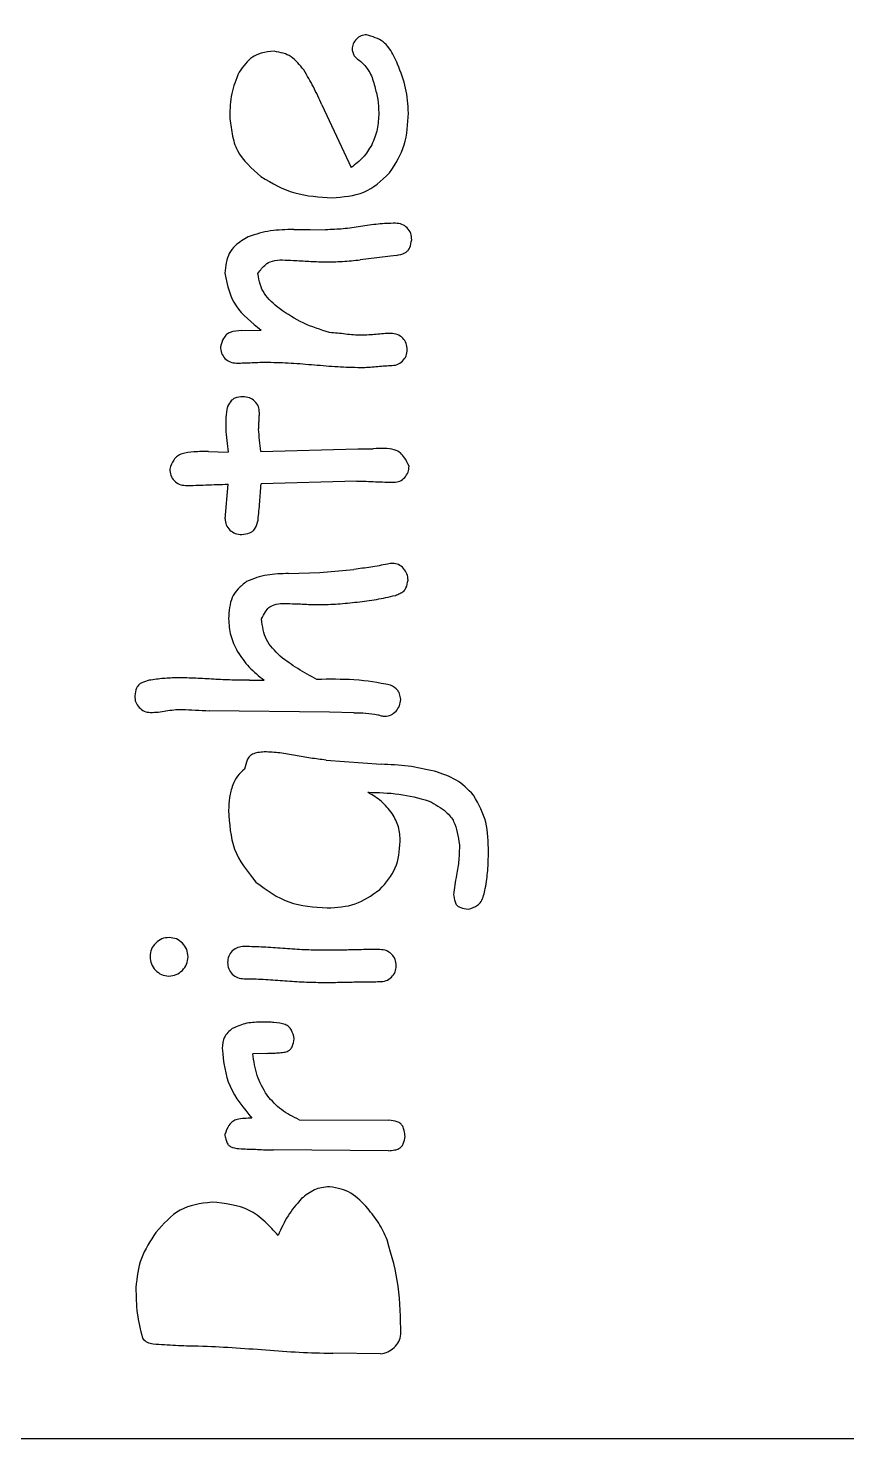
# Model space of a CAD drawing. Header units: millimetres. Extents: x -101.5 to -6.8, y -32 to 36.7.
# Drawn here: x -30.49 to -18.66, y -32 to -11.62 of the extents above; entities that cross this region are included whole.
import ezdxf

# ---------------------------------------------------------------- set-up
doc = ezdxf.new("R2010")
doc.units = ezdxf.units.MM
doc.layers.get('0').update_dxf_attribs({"linetype": 'CONTINUOUS'})

msp = doc.modelspace()

# ---------------------------------------------------------------- linework, layer by layer
for p, q in [((-26.249, -12.722), (-25.826, -13.629)), ((-26.656, -14.523), (-26.417, -14.525)), ((-26.417, -14.525), (-26.197, -14.529)), ((-25.174, -14.9), (-25.693, -14.963)), ((-27.404, -15.982), (-27.127, -15.977)), ((-27.887, -17.734), (-27.75, -17.739)), ((-27.129, -17.732), (-25.73, -17.696)), ((-25.73, -17.696), (-25.625, -17.694)), ((-25.625, -17.694), (-25.505, -17.692)), ((-27.75, -17.739), (-27.603, -17.743)), ((-27.647, -18.704), (-27.604, -18.207)), ((-25.744, -18.16), (-27.128, -18.198)), ((-26.731, -19.496), (-26.279, -19.48)), ((-26.279, -19.48), (-25.786, -19.436)), ((-27.293, -21.039), (-27.085, -21.038)), ((-26.138, -21.499), (-27.879, -21.48)), ((-25.788, -21.508), (-26.138, -21.499)), ((-26.188, -22.192), (-25.392, -22.252)), ((-27.049, -26.43), (-27.248, -26.436)), ((-26.579, -27.39), (-25.281, -27.394)), ((-25.284, -27.837), (-26.947, -27.826)), ((-25.403, -30.77), (-26.092, -30.765))]:
    msp.add_line(p, q)
for points in [[(-6.826, 36.689), (-6.826, -32), (-87, -32, -0.414214), (-101.5, -17.5), (-101.5, 22.189, -0.414214), (-87, 36.689)], [(-6.826, -32), (-86.5, -32, -0.414214), (-101.5, -17), (-101.5, 21.689, -0.414214), (-86.5, 36.689), (-6.826, 36.689)]]:
    msp.add_lwpolyline(points, format="xyb", close=True)
for points, knots in [([(-25.749, -11.774), (-25.767, -11.796), (-25.785, -11.817), (-25.806, -11.866), (-25.809, -11.893), (-25.813, -11.922)], [-0.0174956, -0.0174956, -0.0174956, -0.0174956, -0.00875274, -0.00875274, 0, 0, 0, 0]), ([(-25.603, -11.71), (-25.632, -11.713), (-25.658, -11.716), (-25.707, -11.737), (-25.728, -11.756), (-25.749, -11.774)], [-0.01676425, -0.01676425, -0.01676425, -0.01676425, -0.00837728, -0.00837728, 0, 0, 0, 0]), ([(-25.153, -12.137), (-25.188, -12.058), (-25.223, -11.98), (-25.304, -11.865), (-25.336, -11.834), (-25.431, -11.764), (-25.517, -11.737), (-25.603, -11.71)], [-0.05379241, -0.05379241, -0.05379241, -0.05379241, -0.03850091, -0.03850091, -0.0269509, -0.0269509, 0, 0, 0, 0]), ([(-26.94, -11.948), (-27.003, -11.955), (-27.066, -11.962), (-27.184, -11.993), (-27.222, -12.013), (-27.328, -12.083), (-27.386, -12.166), (-27.444, -12.25)], [-0.05279755, -0.05279755, -0.05279755, -0.05279755, -0.04173721, -0.04173721, -0.03046065, -0.03046065, 0, 0, 0, 0]), ([(-26.511, -12.218), (-26.567, -12.147), (-26.623, -12.075), (-26.765, -11.981), (-26.841, -11.967), (-26.94, -11.948)], [-0.05993766, -0.05993766, -0.05993766, -0.05993766, -0.03020516, -0.03020516, 0, 0, 0, 0]), ([(-25.813, -11.922), (-25.808, -11.94), (-25.804, -11.959), (-25.79, -11.998), (-25.782, -12.012), (-25.751, -12.052), (-25.719, -12.074), (-25.687, -12.095)], [-0.02058532, -0.02058532, -0.02058532, -0.02058532, -0.01653788, -0.01653788, -0.01157064, -0.01157064, 0, 0, 0, 0]), ([(-26.249, -12.722), (-26.288, -12.635), (-26.327, -12.549), (-26.417, -12.374), (-26.455, -12.31), (-26.511, -12.218)], [-0.06215937, -0.06215937, -0.06215937, -0.06215937, -0.03228448, -0.03228448, 0, 0, 0, 0]), ([(-25.687, -12.095), (-25.63, -12.153), (-25.589, -12.194), (-25.523, -12.319), (-25.504, -12.388), (-25.485, -12.457)], [-0.04393687, -0.04393687, -0.04393687, -0.04393687, -0.0214833, -0.0214833, 0, 0, 0, 0]), ([(-24.997, -12.844), (-25.004, -12.714), (-25.011, -12.6), (-25.064, -12.364), (-25.109, -12.251), (-25.153, -12.137)], [-0.07340177, -0.07340177, -0.07340177, -0.07340177, -0.03665394, -0.03665394, 0, 0, 0, 0]), ([(-27.444, -12.25), (-27.492, -12.364), (-27.529, -12.453), (-27.573, -12.668), (-27.577, -12.779), (-27.581, -12.891)], [-0.06710617, -0.06710617, -0.06710617, -0.06710617, -0.03334186, -0.03334186, 0, 0, 0, 0]), ([(-25.485, -12.457), (-25.468, -12.52), (-25.452, -12.583), (-25.432, -12.712), (-25.429, -12.768), (-25.425, -12.841)], [-0.04312017, -0.04312017, -0.04312017, -0.04312017, -0.02169067, -0.02169067, 0, 0, 0, 0]), ([(-25.425, -12.841), (-25.429, -12.92), (-25.433, -13), (-25.466, -13.154), (-25.495, -13.222), (-25.528, -13.301)], [-0.05116076, -0.05116076, -0.05116076, -0.05116076, -0.0256271, -0.0256271, 0, 0, 0, 0]), ([(-27.581, -12.891), (-27.572, -12.976), (-27.562, -13.061), (-27.529, -13.235), (-27.505, -13.313), (-27.393, -13.528), (-27.262, -13.644), (-27.132, -13.76)], [-0.1007468, -0.1007468, -0.1007468, -0.1007468, -0.0779089, -0.0779089, -0.0524776, -0.0524776, 0, 0, 0, 0]), ([(-25.27, -13.708), (-25.178, -13.565), (-25.103, -13.446), (-25.014, -13.156), (-25.006, -13), (-24.997, -12.844)], [-0.09421202, -0.09421202, -0.09421202, -0.09421202, -0.04694611, -0.04694611, 0, 0, 0, 0]), ([(-25.528, -13.301), (-25.568, -13.367), (-25.606, -13.43), (-25.705, -13.539), (-25.766, -13.584), (-25.826, -13.629)], [-0.04522294, -0.04522294, -0.04522294, -0.04522294, -0.02260435, -0.02260435, 0, 0, 0, 0]), ([(-27.132, -13.76), (-26.96, -13.86), (-26.814, -13.945), (-26.469, -14.044), (-26.285, -14.055), (-26.101, -14.065)], [-0.1108419, -0.1108419, -0.1108419, -0.1108419, -0.0552994, -0.0552994, 0, 0, 0, 0]), ([(-26.101, -14.065), (-25.942, -14.054), (-25.782, -14.043), (-25.503, -13.926), (-25.394, -13.824), (-25.27, -13.708)], [-0.1016822, -0.1016822, -0.1016822, -0.1016822, -0.0509079, -0.0509079, 0, 0, 0, 0]), ([(-25.183, -14.434), (-25.278, -14.437), (-25.35, -14.439), (-25.521, -14.456), (-25.605, -14.469), (-25.688, -14.481)], [-0.05149413, -0.05149413, -0.05149413, -0.05149413, -0.02545325, -0.02545325, 0, 0, 0, 0]), ([(-25.014, -14.502), (-25.039, -14.481), (-25.062, -14.461), (-25.119, -14.439), (-25.151, -14.436), (-25.183, -14.434)], [-0.01915836, -0.01915836, -0.01915836, -0.01915836, -0.00957122, -0.00957122, 0, 0, 0, 0]), ([(-27.315, -14.63), (-27.379, -14.67), (-27.444, -14.709), (-27.543, -14.797), (-27.569, -14.834), (-27.628, -14.952), (-27.64, -15.054), (-27.652, -15.156)], [-0.05849809, -0.05849809, -0.05849809, -0.05849809, -0.0438468, -0.0438468, -0.03081346, -0.03081346, 0, 0, 0, 0]), ([(-26.656, -14.523), (-26.769, -14.526), (-26.881, -14.529), (-27.105, -14.563), (-27.193, -14.591), (-27.315, -14.63)], [-0.0756729, -0.0756729, -0.0756729, -0.0756729, -0.0384397, -0.0384397, 0, 0, 0, 0]), ([(-25.688, -14.481), (-25.773, -14.494), (-25.857, -14.507), (-26.028, -14.523), (-26.1, -14.526), (-26.197, -14.529)], [-0.0572002, -0.0572002, -0.0572002, -0.0572002, -0.02891258, -0.02891258, 0, 0, 0, 0]), ([(-25.174, -14.9), (-25.13, -14.891), (-25.087, -14.881), (-25.036, -14.856), (-25.022, -14.847), (-25.001, -14.825), (-24.989, -14.811), (-24.964, -14.753), (-24.957, -14.713), (-24.95, -14.672)], [-0.05665403, -0.05665403, -0.05665403, -0.05665403, -0.03173908, -0.03173908, -0.0212051, -0.0212051, -0.01237104, -0.01237104, 0, 0, 0, 0]), ([(-24.95, -14.672), (-24.952, -14.64), (-24.954, -14.609), (-24.975, -14.552), (-24.994, -14.528), (-25.014, -14.502)], [-0.01970587, -0.01970587, -0.01970587, -0.01970587, -0.0098579, -0.0098579, 0, 0, 0, 0]), ([(-27.174, -15.16), (-27.138, -15.111), (-27.103, -15.063), (-27.039, -15.013), (-27.009, -14.993), (-26.873, -14.956), (-26.767, -14.965), (-26.661, -14.973)], [-0.08437924, -0.08437924, -0.08437924, -0.08437924, -0.04883941, -0.04883941, -0.03188822, -0.03188822, 0, 0, 0, 0]), ([(-26.661, -14.973), (-26.618, -14.974), (-26.589, -14.975), (-26.511, -14.979), (-26.474, -14.981), (-26.436, -14.983)], [-0.0231902, -0.0231902, -0.0231902, -0.0231902, -0.01125778, -0.01125778, 0, 0, 0, 0]), ([(-26.436, -14.983), (-26.399, -14.985), (-26.362, -14.988), (-26.284, -14.991), (-26.254, -14.992), (-26.212, -14.993)], [-0.02502904, -0.02502904, -0.02502904, -0.02502904, -0.0128786, -0.0128786, 0, 0, 0, 0]), ([(-26.212, -14.993), (-26.12, -14.992), (-26.038, -14.991), (-25.865, -14.981), (-25.779, -14.972), (-25.693, -14.963)], [-0.05208248, -0.05208248, -0.05208248, -0.05208248, -0.02600961, -0.02600961, 0, 0, 0, 0]), ([(-27.652, -15.156), (-27.612, -15.347), (-27.583, -15.487), (-27.398, -15.76), (-27.263, -15.869), (-27.127, -15.977)], [-0.1053661, -0.1053661, -0.1053661, -0.1053661, -0.0519693, -0.0519693, 0, 0, 0, 0]), ([(-26.862, -15.668), (-26.944, -15.601), (-27.025, -15.533), (-27.135, -15.364), (-27.152, -15.276), (-27.174, -15.16)], [-0.07053327, -0.07053327, -0.07053327, -0.07053327, -0.03564755, -0.03564755, 0, 0, 0, 0]), ([(-26.14, -16.014), (-26.269, -15.973), (-26.397, -15.932), (-26.639, -15.818), (-26.74, -15.75), (-26.862, -15.668)], [-0.08777041, -0.08777041, -0.08777041, -0.08777041, -0.0440254, -0.0440254, 0, 0, 0, 0]), ([(-27.404, -15.982), (-27.465, -15.988), (-27.525, -15.994), (-27.593, -16.02), (-27.611, -16.03), (-27.64, -16.054), (-27.655, -16.07), (-27.689, -16.133), (-27.701, -16.176), (-27.714, -16.219)], [-0.0684625, -0.0684625, -0.0684625, -0.0684625, -0.03634579, -0.03634579, -0.02393288, -0.02393288, -0.01346771, -0.01346771, 0, 0, 0, 0]), ([(-25.908, -16.037), (-25.947, -16.032), (-25.985, -16.027), (-26.063, -16.02), (-26.097, -16.017), (-26.14, -16.014)], [-0.02597475, -0.02597475, -0.02597475, -0.02597475, -0.0131016, -0.0131016, 0, 0, 0, 0]), ([(-25.679, -16.053), (-25.718, -16.052), (-25.755, -16.051), (-25.832, -16.046), (-25.87, -16.041), (-25.908, -16.037)], [-0.02304417, -0.02304417, -0.02304417, -0.02304417, -0.01151875, -0.01151875, 0, 0, 0, 0]), ([(-25.465, -16.04), (-25.501, -16.043), (-25.536, -16.046), (-25.609, -16.051), (-25.638, -16.052), (-25.679, -16.053)], [-0.02396629, -0.02396629, -0.02396629, -0.02396629, -0.01223122, -0.01223122, 0, 0, 0, 0]), ([(-25.252, -16.027), (-25.293, -16.028), (-25.322, -16.029), (-25.394, -16.033), (-25.43, -16.036), (-25.465, -16.04)], [-0.02182538, -0.02182538, -0.02182538, -0.02182538, -0.01068679, -0.01068679, 0, 0, 0, 0]), ([(-25.08, -16.093), (-25.107, -16.072), (-25.13, -16.053), (-25.188, -16.032), (-25.22, -16.029), (-25.252, -16.027)], [-0.0193624, -0.0193624, -0.0193624, -0.0193624, -0.00966806, -0.00966806, 0, 0, 0, 0]), ([(-25.014, -16.261), (-25.017, -16.229), (-25.019, -16.198), (-25.04, -16.142), (-25.059, -16.119), (-25.08, -16.093)], [-0.01965265, -0.01965265, -0.01965265, -0.01965265, -0.00983249, -0.00983249, 0, 0, 0, 0]), ([(-27.714, -16.219), (-27.712, -16.25), (-27.709, -16.282), (-27.688, -16.337), (-27.67, -16.361), (-27.65, -16.387)], [-0.0192748, -0.0192748, -0.0192748, -0.0192748, -0.00963991, -0.00963991, 0, 0, 0, 0]), ([(-25.082, -16.428), (-25.061, -16.403), (-25.042, -16.38), (-25.019, -16.324), (-25.017, -16.292), (-25.014, -16.261)], [-0.01900455, -0.01900455, -0.01900455, -0.01900455, -0.00949156, -0.00949156, 0, 0, 0, 0]), ([(-27.65, -16.387), (-27.625, -16.408), (-27.602, -16.427), (-27.546, -16.45), (-27.515, -16.453), (-27.483, -16.455)], [-0.01891953, -0.01891953, -0.01891953, -0.01891953, -0.0094549, -0.0094549, 0, 0, 0, 0]), ([(-27.483, -16.455), (-27.44, -16.455), (-27.41, -16.454), (-27.333, -16.452), (-27.296, -16.45), (-27.258, -16.448)], [-0.02297045, -0.02297045, -0.02297045, -0.02297045, -0.01125821, -0.01125821, 0, 0, 0, 0]), ([(-27.258, -16.448), (-27.221, -16.447), (-27.183, -16.445), (-27.107, -16.442), (-27.076, -16.442), (-27.033, -16.442)], [-0.02526275, -0.02526275, -0.02526275, -0.02526275, -0.01288105, -0.01288105, 0, 0, 0, 0]), ([(-27.033, -16.442), (-26.905, -16.445), (-26.811, -16.448), (-26.582, -16.461), (-26.47, -16.471), (-26.357, -16.48)], [-0.06876267, -0.06876267, -0.06876267, -0.06876267, -0.0338621, -0.0338621, 0, 0, 0, 0]), ([(-26.357, -16.48), (-26.245, -16.49), (-26.132, -16.499), (-25.904, -16.513), (-25.81, -16.515), (-25.682, -16.519)], [-0.07602274, -0.07602274, -0.07602274, -0.07602274, -0.03858544, -0.03858544, 0, 0, 0, 0]), ([(-25.682, -16.519), (-25.641, -16.518), (-25.612, -16.517), (-25.539, -16.512), (-25.504, -16.509), (-25.468, -16.505)], [-0.02183735, -0.02183735, -0.02183735, -0.02183735, -0.0106921, -0.0106921, 0, 0, 0, 0]), ([(-25.468, -16.505), (-25.433, -16.502), (-25.397, -16.498), (-25.325, -16.493), (-25.296, -16.492), (-25.255, -16.491)], [-0.02397681, -0.02397681, -0.02397681, -0.02397681, -0.01223719, -0.01223719, 0, 0, 0, 0]), ([(-25.255, -16.491), (-25.223, -16.489), (-25.191, -16.487), (-25.133, -16.467), (-25.109, -16.449), (-25.082, -16.428)], [-0.02047411, -0.02047411, -0.02047411, -0.02047411, -0.01025266, -0.01025266, 0, 0, 0, 0]), ([(-27.613, -17.084), (-27.624, -17.144), (-27.631, -17.186), (-27.639, -17.298), (-27.639, -17.352), (-27.639, -17.406)], [-0.03388298, -0.03388298, -0.03388298, -0.03388298, -0.01622135, -0.01622135, 0, 0, 0, 0]), ([(-27.389, -16.941), (-27.431, -16.945), (-27.472, -16.948), (-27.525, -16.97), (-27.54, -16.98), (-27.577, -17.017), (-27.595, -17.051), (-27.613, -17.084)], [-0.02904512, -0.02904512, -0.02904512, -0.02904512, -0.01757323, -0.01757323, -0.01139591, -0.01139591, 0, 0, 0, 0]), ([(-27.218, -17.008), (-27.245, -16.987), (-27.268, -16.968), (-27.326, -16.946), (-27.358, -16.944), (-27.389, -16.941)], [-0.0192129, -0.0192129, -0.0192129, -0.0192129, -0.00959863, -0.00959863, 0, 0, 0, 0]), ([(-27.152, -17.175), (-27.154, -17.143), (-27.156, -17.112), (-27.178, -17.056), (-27.197, -17.033), (-27.218, -17.008)], [-0.01965377, -0.01965377, -0.01965377, -0.01965377, -0.00983194, -0.00983194, 0, 0, 0, 0]), ([(-27.163, -17.409), (-27.162, -17.388), (-27.162, -17.37), (-27.16, -17.331), (-27.159, -17.312), (-27.157, -17.292)], [-0.01179509, -0.01179509, -0.01179509, -0.01179509, -0.00586782, -0.00586782, 0, 0, 0, 0]), ([(-27.157, -17.292), (-27.156, -17.273), (-27.154, -17.253), (-27.153, -17.214), (-27.152, -17.197), (-27.152, -17.175)], [-0.01289983, -0.01289983, -0.01289983, -0.01289983, -0.00648243, -0.00648243, 0, 0, 0, 0]), ([(-27.639, -17.406), (-27.634, -17.466), (-27.631, -17.51), (-27.617, -17.631), (-27.61, -17.687), (-27.603, -17.743)], [-0.03656898, -0.03656898, -0.03656898, -0.03656898, -0.01692584, -0.01692584, 0, 0, 0, 0]), ([(-27.129, -17.732), (-27.136, -17.678), (-27.143, -17.624), (-27.156, -17.51), (-27.159, -17.468), (-27.163, -17.409)], [-0.03344916, -0.03344916, -0.03344916, -0.03344916, -0.01776729, -0.01776729, 0, 0, 0, 0]), ([(-27.887, -17.734), (-27.922, -17.734), (-27.957, -17.734), (-28.028, -17.735), (-28.059, -17.737), (-28.098, -17.739)], [-0.02329145, -0.02329145, -0.02329145, -0.02329145, -0.011715, -0.011715, 0, 0, 0, 0]), ([(-24.988, -17.944), (-25.009, -17.902), (-25.03, -17.859), (-25.072, -17.797), (-25.091, -17.773), (-25.135, -17.737), (-25.163, -17.72), (-25.29, -17.681), (-25.397, -17.687), (-25.505, -17.692)], [-0.0882275, -0.0882275, -0.0882275, -0.0882275, -0.06359655, -0.06359655, -0.04709339, -0.04709339, -0.03229294, -0.03229294, 0, 0, 0, 0]), ([(-28.098, -17.739), (-28.157, -17.745), (-28.217, -17.751), (-28.293, -17.775), (-28.317, -17.785), (-28.357, -17.813), (-28.374, -17.83), (-28.415, -17.894), (-28.431, -17.94), (-28.448, -17.986)], [-0.06097005, -0.06097005, -0.06097005, -0.06097005, -0.03670987, -0.03670987, -0.02508196, -0.02508196, -0.01467509, -0.01467509, 0, 0, 0, 0]), ([(-28.448, -17.986), (-28.445, -18.017), (-28.443, -18.048), (-28.422, -18.105), (-28.403, -18.129), (-28.384, -18.154)], [-0.01929362, -0.01929362, -0.01929362, -0.01929362, -0.0096486, -0.0096486, 0, 0, 0, 0]), ([(-25.205, -18.178), (-25.175, -18.175), (-25.145, -18.172), (-25.094, -18.149), (-25.072, -18.129), (-25.05, -18.109)], [-0.01784828, -0.01784828, -0.01784828, -0.01784828, -0.00892409, -0.00892409, 0, 0, 0, 0]), ([(-25.05, -18.109), (-25.032, -18.084), (-25.014, -18.06), (-24.993, -18.005), (-24.99, -17.975), (-24.988, -17.944)], [-0.01826617, -0.01826617, -0.01826617, -0.01826617, -0.00913289, -0.00913289, 0, 0, 0, 0]), ([(-28.384, -18.154), (-28.359, -18.175), (-28.337, -18.195), (-28.282, -18.218), (-28.251, -18.221), (-28.22, -18.224)], [-0.01874796, -0.01874796, -0.01874796, -0.01874796, -0.00937218, -0.00937218, 0, 0, 0, 0]), ([(-28.22, -18.224), (-28.164, -18.223), (-28.125, -18.223), (-28.024, -18.22), (-27.976, -18.218), (-27.927, -18.215)], [-0.03005443, -0.03005443, -0.03005443, -0.03005443, -0.01463499, -0.01463499, 0, 0, 0, 0]), ([(-27.927, -18.215), (-27.873, -18.213), (-27.819, -18.211), (-27.71, -18.208), (-27.665, -18.207), (-27.604, -18.207)], [-0.0362606, -0.0362606, -0.0362606, -0.0362606, -0.01835976, -0.01835976, 0, 0, 0, 0]), ([(-27.171, -18.724), (-27.163, -18.636), (-27.154, -18.549), (-27.139, -18.37), (-27.134, -18.299), (-27.128, -18.198)], [-0.05910397, -0.05910397, -0.05910397, -0.05910397, -0.03018869, -0.03018869, 0, 0, 0, 0]), ([(-25.744, -18.16), (-25.693, -18.161), (-25.656, -18.161), (-25.564, -18.165), (-25.519, -18.167), (-25.475, -18.169)], [-0.02757199, -0.02757199, -0.02757199, -0.02757199, -0.01350401, -0.01350401, 0, 0, 0, 0]), ([(-25.475, -18.169), (-25.43, -18.171), (-25.385, -18.173), (-25.293, -18.176), (-25.256, -18.177), (-25.205, -18.178)], [-0.03029181, -0.03029181, -0.03029181, -0.03029181, -0.01545571, -0.01545571, 0, 0, 0, 0]), ([(-27.647, -18.704), (-27.645, -18.735), (-27.642, -18.766), (-27.62, -18.821), (-27.6, -18.843), (-27.58, -18.868)], [-0.01919554, -0.01919554, -0.01919554, -0.01919554, -0.00960031, -0.00960031, 0, 0, 0, 0]), ([(-27.407, -18.933), (-27.367, -18.927), (-27.328, -18.921), (-27.278, -18.903), (-27.263, -18.895), (-27.239, -18.876), (-27.226, -18.863), (-27.194, -18.808), (-27.183, -18.766), (-27.171, -18.724)], [-0.05495274, -0.05495274, -0.05495274, -0.05495274, -0.03236089, -0.03236089, -0.02180377, -0.02180377, -0.01306673, -0.01306673, 0, 0, 0, 0]), ([(-27.58, -18.868), (-27.553, -18.888), (-27.529, -18.906), (-27.471, -18.928), (-27.439, -18.93), (-27.407, -18.933)], [-0.01924362, -0.01924362, -0.01924362, -0.01924362, -0.00961412, -0.00961412, 0, 0, 0, 0]), ([(-25.298, -19.359), (-25.386, -19.376), (-25.459, -19.391), (-25.622, -19.416), (-25.704, -19.426), (-25.786, -19.436)], [-0.04965733, -0.04965733, -0.04965733, -0.04965733, -0.02473942, -0.02473942, 0, 0, 0, 0]), ([(-25.229, -19.35), (-25.242, -19.35), (-25.252, -19.351), (-25.275, -19.354), (-25.286, -19.356), (-25.298, -19.359)], [-0.007010165, -0.007010165, -0.007010165, -0.007010165, -0.003479389, -0.003479389, 0, 0, 0, 0]), ([(-25.067, -19.422), (-25.09, -19.401), (-25.113, -19.38), (-25.167, -19.356), (-25.198, -19.353), (-25.229, -19.35)], [-0.01864901, -0.01864901, -0.01864901, -0.01864901, -0.00932446, -0.00932446, 0, 0, 0, 0]), ([(-26.731, -19.496), (-26.836, -19.499), (-26.94, -19.502), (-27.148, -19.538), (-27.227, -19.568), (-27.338, -19.61)], [-0.07000678, -0.07000678, -0.07000678, -0.07000678, -0.03581378, -0.03581378, 0, 0, 0, 0]), ([(-25.003, -19.593), (-25.005, -19.561), (-25.008, -19.529), (-25.029, -19.472), (-25.048, -19.447), (-25.067, -19.422)], [-0.01932393, -0.01932393, -0.01932393, -0.01932393, -0.00966269, -0.00966269, 0, 0, 0, 0]), ([(-27.338, -19.61), (-27.379, -19.646), (-27.421, -19.681), (-27.502, -19.766), (-27.527, -19.805), (-27.584, -19.932), (-27.591, -20.04), (-27.597, -20.149)], [-0.05561135, -0.05561135, -0.05561135, -0.05561135, -0.04550411, -0.04550411, -0.03260691, -0.03260691, 0, 0, 0, 0]), ([(-25.185, -19.812), (-25.163, -19.803), (-25.141, -19.794), (-25.101, -19.775), (-25.082, -19.764), (-25.052, -19.737), (-25.042, -19.723), (-25.017, -19.672), (-25.01, -19.632), (-25.003, -19.593)], [-0.03479922, -0.03479922, -0.03479922, -0.03479922, -0.02694376, -0.02694376, -0.01911162, -0.01911162, -0.01206627, -0.01206627, 0, 0, 0, 0]), ([(-27.121, -20.152), (-27.104, -20.117), (-27.086, -20.082), (-27.05, -20.027), (-27.033, -20.006), (-26.997, -19.975), (-26.973, -19.959), (-26.861, -19.923), (-26.768, -19.928), (-26.675, -19.932)], [-0.08043009, -0.08043009, -0.08043009, -0.08043009, -0.05841864, -0.05841864, -0.04164928, -0.04164928, -0.02796126, -0.02796126, 0, 0, 0, 0]), ([(-26.675, -19.932), (-26.639, -19.933), (-26.614, -19.933), (-26.55, -19.936), (-26.519, -19.938), (-26.488, -19.939)], [-0.01912841, -0.01912841, -0.01912841, -0.01912841, -0.00935987, -0.00935987, 0, 0, 0, 0]), ([(-26.488, -19.939), (-26.457, -19.941), (-26.426, -19.943), (-26.362, -19.945), (-26.336, -19.946), (-26.301, -19.946)], [-0.02098358, -0.02098358, -0.02098358, -0.02098358, -0.01071598, -0.01071598, 0, 0, 0, 0]), ([(-26.301, -19.946), (-26.194, -19.944), (-26.114, -19.942), (-25.924, -19.929), (-25.831, -19.918), (-25.737, -19.908)], [-0.05715504, -0.05715504, -0.05715504, -0.05715504, -0.02829055, -0.02829055, 0, 0, 0, 0]), ([(-25.737, -19.908), (-25.644, -19.896), (-25.551, -19.885), (-25.364, -19.853), (-25.288, -19.836), (-25.185, -19.812)], [-0.06302245, -0.06302245, -0.06302245, -0.06302245, -0.03199688, -0.03199688, 0, 0, 0, 0]), ([(-27.597, -20.149), (-27.592, -20.233), (-27.587, -20.314), (-27.545, -20.471), (-27.508, -20.545), (-27.471, -20.62)], [-0.0497441, -0.0497441, -0.0497441, -0.0497441, -0.0248705, -0.0248705, 0, 0, 0, 0]), ([(-26.853, -20.691), (-26.928, -20.616), (-27.003, -20.541), (-27.094, -20.361), (-27.107, -20.265), (-27.121, -20.152)], [-0.06846471, -0.06846471, -0.06846471, -0.06846471, -0.0343164, -0.0343164, 0, 0, 0, 0]), ([(-27.471, -20.62), (-27.413, -20.706), (-27.365, -20.778), (-27.234, -20.917), (-27.16, -20.978), (-27.085, -21.038)], [-0.0578261, -0.0578261, -0.0578261, -0.0578261, -0.02881796, -0.02881796, 0, 0, 0, 0]), ([(-26.322, -21.026), (-26.414, -20.976), (-26.507, -20.926), (-26.69, -20.812), (-26.757, -20.763), (-26.853, -20.691)], [-0.06983863, -0.06983863, -0.06983863, -0.06983863, -0.03596147, -0.03596147, 0, 0, 0, 0]), ([(-28.745, -21.039), (-28.782, -21.049), (-28.82, -21.059), (-28.867, -21.082), (-28.882, -21.091), (-28.904, -21.113), (-28.916, -21.127), (-28.941, -21.184), (-28.948, -21.224), (-28.955, -21.265)], [-0.05322286, -0.05322286, -0.05322286, -0.05322286, -0.03162342, -0.03162342, -0.02089691, -0.02089691, -0.01226106, -0.01226106, 0, 0, 0, 0]), ([(-28.33, -21.004), (-28.406, -21.005), (-28.469, -21.007), (-28.607, -21.019), (-28.676, -21.029), (-28.745, -21.039)], [-0.04181897, -0.04181897, -0.04181897, -0.04181897, -0.02084688, -0.02084688, 0, 0, 0, 0]), ([(-27.812, -21.024), (-27.898, -21.018), (-27.984, -21.013), (-28.157, -21.006), (-28.24, -21.005), (-28.33, -21.004)], [-0.0538442, -0.0538442, -0.0538442, -0.0538442, -0.02693352, -0.02693352, 0, 0, 0, 0]), ([(-27.293, -21.039), (-27.38, -21.038), (-27.466, -21.038), (-27.639, -21.033), (-27.725, -21.028), (-27.812, -21.024)], [-0.052086, -0.052086, -0.052086, -0.052086, -0.0260431, -0.0260431, 0, 0, 0, 0]), ([(-25.255, -21.109), (-25.447, -21.072), (-25.582, -21.046), (-25.963, -21.022), (-26.143, -21.024), (-26.322, -21.026)], [-0.1151003, -0.1151003, -0.1151003, -0.1151003, -0.0538582, -0.0538582, 0, 0, 0, 0]), ([(-25.109, -21.316), (-25.114, -21.288), (-25.118, -21.259), (-25.134, -21.21), (-25.144, -21.194), (-25.179, -21.152), (-25.217, -21.13), (-25.255, -21.109)], [-0.02381175, -0.02381175, -0.02381175, -0.02381175, -0.01828152, -0.01828152, -0.01306837, -0.01306837, 0, 0, 0, 0]), ([(-28.955, -21.265), (-28.952, -21.296), (-28.95, -21.327), (-28.929, -21.384), (-28.91, -21.408), (-28.891, -21.433)], [-0.01929361, -0.01929361, -0.01929361, -0.01929361, -0.0096486, -0.0096486, 0, 0, 0, 0]), ([(-25.177, -21.486), (-25.157, -21.461), (-25.138, -21.436), (-25.115, -21.379), (-25.112, -21.348), (-25.109, -21.316)], [-0.01922898, -0.01922898, -0.01922898, -0.01922898, -0.00961474, -0.00961474, 0, 0, 0, 0]), ([(-28.891, -21.433), (-28.866, -21.454), (-28.843, -21.474), (-28.789, -21.497), (-28.758, -21.5), (-28.726, -21.503)], [-0.01874803, -0.01874803, -0.01874803, -0.01874803, -0.00937221, -0.00937221, 0, 0, 0, 0]), ([(-28.726, -21.503), (-28.689, -21.502), (-28.651, -21.502), (-28.577, -21.495), (-28.54, -21.489), (-28.503, -21.482)], [-0.0231152, -0.0231152, -0.0231152, -0.0231152, -0.01155959, -0.01155959, 0, 0, 0, 0]), ([(-28.503, -21.482), (-28.463, -21.475), (-28.427, -21.469), (-28.351, -21.462), (-28.312, -21.462), (-28.274, -21.461)], [-0.02304393, -0.02304393, -0.02304393, -0.02304393, -0.01151596, -0.01151596, 0, 0, 0, 0]), ([(-28.274, -21.461), (-28.199, -21.463), (-28.147, -21.465), (-28.01, -21.472), (-27.944, -21.476), (-27.879, -21.48)], [-0.04116049, -0.04116049, -0.04116049, -0.04116049, -0.01979403, -0.01979403, 0, 0, 0, 0]), ([(-25.788, -21.508), (-25.73, -21.509), (-25.672, -21.51), (-25.549, -21.519), (-25.505, -21.526), (-25.442, -21.536)], [-0.03606603, -0.03606603, -0.03606603, -0.03606603, -0.01911794, -0.01911794, 0, 0, 0, 0]), ([(-25.442, -21.536), (-25.425, -21.542), (-25.408, -21.547), (-25.372, -21.555), (-25.358, -21.556), (-25.338, -21.558)], [-0.01191337, -0.01191337, -0.01191337, -0.01191337, -0.00611368, -0.00611368, 0, 0, 0, 0]), ([(-25.338, -21.558), (-25.306, -21.555), (-25.276, -21.552), (-25.222, -21.528), (-25.199, -21.507), (-25.177, -21.486)], [-0.01866355, -0.01866355, -0.01866355, -0.01866355, -0.00933038, -0.00933038, 0, 0, 0, 0]), ([(-27.082, -22.073), (-27.113, -22.076), (-27.144, -22.079), (-27.201, -22.09), (-27.227, -22.097), (-27.272, -22.118), (-27.285, -22.129), (-27.309, -22.153), (-27.32, -22.172), (-27.346, -22.232), (-27.356, -22.278), (-27.365, -22.324)], [-0.03686389, -0.03686389, -0.03686389, -0.03686389, -0.03161448, -0.03161448, -0.02656134, -0.02656134, -0.02194587, -0.02194587, -0.0141353, -0.0141353, 0, 0, 0, 0]), ([(-26.632, -22.125), (-26.707, -22.112), (-26.781, -22.099), (-26.933, -22.08), (-26.996, -22.077), (-27.082, -22.073)], [-0.05086182, -0.05086182, -0.05086182, -0.05086182, -0.02577026, -0.02577026, 0, 0, 0, 0]), ([(-26.188, -22.192), (-26.272, -22.182), (-26.331, -22.175), (-26.485, -22.151), (-26.558, -22.138), (-26.632, -22.125)], [-0.04670087, -0.04670087, -0.04670087, -0.04670087, -0.02249708, -0.02249708, 0, 0, 0, 0]), ([(-27.365, -22.324), (-27.405, -22.357), (-27.44, -22.386), (-27.497, -22.462), (-27.517, -22.506), (-27.537, -22.55)], [-0.02923749, -0.02923749, -0.02923749, -0.02923749, -0.01459809, -0.01459809, 0, 0, 0, 0]), ([(-24.619, -22.354), (-24.762, -22.322), (-24.871, -22.297), (-25.131, -22.264), (-25.262, -22.258), (-25.392, -22.252)], [-0.07905933, -0.07905933, -0.07905933, -0.07905933, -0.03917843, -0.03917843, 0, 0, 0, 0]), ([(-24.055, -22.699), (-24.143, -22.609), (-24.213, -22.538), (-24.403, -22.425), (-24.511, -22.389), (-24.619, -22.354)], [-0.06846865, -0.06846865, -0.06846865, -0.06846865, -0.0340531, -0.0340531, 0, 0, 0, 0]), ([(-27.537, -22.55), (-27.558, -22.617), (-27.574, -22.67), (-27.593, -22.794), (-27.595, -22.857), (-27.597, -22.919)], [-0.03795124, -0.03795124, -0.03795124, -0.03795124, -0.01886734, -0.01886734, 0, 0, 0, 0]), ([(-25.584, -22.658), (-25.434, -22.661), (-25.283, -22.665), (-24.981, -22.704), (-24.863, -22.738), (-24.697, -22.784)], [-0.1012773, -0.1012773, -0.1012773, -0.1012773, -0.0516266, -0.0516266, 0, 0, 0, 0]), ([(-25.231, -22.964), (-25.285, -22.897), (-25.329, -22.841), (-25.448, -22.739), (-25.516, -22.698), (-25.584, -22.658)], [-0.04774306, -0.04774306, -0.04774306, -0.04774306, -0.02379153, -0.02379153, 0, 0, 0, 0]), ([(-24.697, -22.784), (-24.611, -22.832), (-24.525, -22.879), (-24.399, -22.988), (-24.366, -23.033), (-24.295, -23.176), (-24.278, -23.295), (-24.261, -23.415)], [-0.07325984, -0.07325984, -0.07325984, -0.07325984, -0.05299884, -0.05299884, -0.03625425, -0.03625425, 0, 0, 0, 0]), ([(-23.84, -23.522), (-23.843, -23.375), (-23.846, -23.229), (-23.914, -22.951), (-23.975, -22.842), (-24.055, -22.699)], [-0.09758884, -0.09758884, -0.09758884, -0.09758884, -0.04925359, -0.04925359, 0, 0, 0, 0]), ([(-27.597, -22.919), (-27.585, -23.113), (-27.574, -23.307), (-27.445, -23.654), (-27.332, -23.793), (-27.201, -23.955)], [-0.1246976, -0.1246976, -0.1246976, -0.1246976, -0.062476, -0.062476, 0, 0, 0, 0]), ([(-25.115, -23.369), (-25.119, -23.297), (-25.123, -23.225), (-25.162, -23.09), (-25.195, -23.03), (-25.231, -22.964)], [-0.04455331, -0.04455331, -0.04455331, -0.04455331, -0.02228366, -0.02228366, 0, 0, 0, 0]), ([(-25.412, -24.064), (-25.321, -23.961), (-25.237, -23.866), (-25.139, -23.634), (-25.127, -23.501), (-25.115, -23.369)], [-0.07970094, -0.07970094, -0.07970094, -0.07970094, -0.03983259, -0.03983259, 0, 0, 0, 0]), ([(-24.261, -23.415), (-24.261, -23.489), (-24.262, -23.563), (-24.275, -23.71), (-24.287, -23.777), (-24.3, -23.855)], [-0.04738307, -0.04738307, -0.04738307, -0.04738307, -0.02373284, -0.02373284, 0, 0, 0, 0]), ([(-23.886, -24.05), (-23.87, -23.952), (-23.858, -23.876), (-23.843, -23.699), (-23.842, -23.61), (-23.84, -23.522)], [-0.05350865, -0.05350865, -0.05350865, -0.05350865, -0.02656314, -0.02656314, 0, 0, 0, 0]), ([(-27.201, -23.955), (-27.037, -24.077), (-26.897, -24.181), (-26.553, -24.303), (-26.363, -24.316), (-26.173, -24.328)], [-0.1144102, -0.1144102, -0.1144102, -0.1144102, -0.0570809, -0.0570809, 0, 0, 0, 0]), ([(-24.3, -23.855), (-24.311, -23.902), (-24.321, -23.949), (-24.336, -24.046), (-24.339, -24.084), (-24.344, -24.139)], [-0.03198318, -0.03198318, -0.03198318, -0.03198318, -0.01645763, -0.01645763, 0, 0, 0, 0]), ([(-24.134, -24.346), (-24.085, -24.331), (-24.037, -24.315), (-23.981, -24.277), (-23.964, -24.261), (-23.915, -24.184), (-23.901, -24.117), (-23.886, -24.05)], [-0.05406512, -0.05406512, -0.05406512, -0.05406512, -0.03121926, -0.03121926, -0.02068272, -0.02068272, 0, 0, 0, 0]), ([(-26.173, -24.328), (-26.033, -24.321), (-25.894, -24.313), (-25.639, -24.227), (-25.534, -24.152), (-25.412, -24.064)], [-0.08956631, -0.08956631, -0.08956631, -0.08956631, -0.04486444, -0.04486444, 0, 0, 0, 0]), ([(-24.344, -24.139), (-24.34, -24.164), (-24.337, -24.188), (-24.327, -24.232), (-24.32, -24.251), (-24.303, -24.283), (-24.294, -24.293), (-24.273, -24.31), (-24.258, -24.318), (-24.21, -24.336), (-24.172, -24.341), (-24.134, -24.346)], [-0.02830787, -0.02830787, -0.02830787, -0.02830787, -0.02426671, -0.02426671, -0.02068213, -0.02068213, -0.01724263, -0.01724263, -0.01148377, -0.01148377, 0, 0, 0, 0]), ([(-28.651, -24.837), (-28.675, -24.865), (-28.698, -24.893), (-28.726, -24.958), (-28.729, -24.995), (-28.733, -25.031)], [-0.02221615, -0.02221615, -0.02221615, -0.02221615, -0.01110814, -0.01110814, 0, 0, 0, 0]), ([(-28.456, -24.756), (-28.493, -24.759), (-28.53, -24.763), (-28.595, -24.789), (-28.623, -24.813), (-28.651, -24.837)], [-0.0220819, -0.0220819, -0.0220819, -0.0220819, -0.01104088, -0.01104088, 0, 0, 0, 0]), ([(-28.263, -24.839), (-28.291, -24.815), (-28.319, -24.791), (-28.383, -24.764), (-28.42, -24.76), (-28.456, -24.756)], [-0.02218978, -0.02218978, -0.02218978, -0.02218978, -0.01109496, -0.01109496, 0, 0, 0, 0]), ([(-28.184, -25.035), (-28.187, -24.998), (-28.19, -24.962), (-28.216, -24.896), (-28.24, -24.868), (-28.263, -24.839)], [-0.0221085, -0.0221085, -0.0221085, -0.0221085, -0.01105418, -0.01105418, 0, 0, 0, 0]), ([(-28.733, -25.031), (-28.73, -25.069), (-28.727, -25.105), (-28.7, -25.171), (-28.677, -25.2), (-28.654, -25.229)], [-0.02220503, -0.02220503, -0.02220503, -0.02220503, -0.01110228, -0.01110228, 0, 0, 0, 0]), ([(-28.265, -25.231), (-28.242, -25.203), (-28.218, -25.174), (-28.191, -25.109), (-28.187, -25.072), (-28.184, -25.035)], [-0.02239767, -0.02239767, -0.02239767, -0.02239767, -0.01119907, -0.01119907, 0, 0, 0, 0]), ([(-27.544, -24.95), (-27.565, -24.976), (-27.584, -24.999), (-27.606, -25.054), (-27.608, -25.086), (-27.611, -25.117)], [-0.01885458, -0.01885458, -0.01885458, -0.01885458, -0.00942137, -0.00942137, 0, 0, 0, 0]), ([(-27.37, -24.886), (-27.402, -24.888), (-27.435, -24.89), (-27.493, -24.911), (-27.516, -24.93), (-27.544, -24.95)], [-0.02048737, -0.02048737, -0.02048737, -0.02048737, -0.01025758, -0.01025758, 0, 0, 0, 0]), ([(-26.815, -24.914), (-26.908, -24.907), (-27, -24.9), (-27.187, -24.891), (-27.266, -24.889), (-27.37, -24.886)], [-0.06186625, -0.06186625, -0.06186625, -0.06186625, -0.03118805, -0.03118805, 0, 0, 0, 0]), ([(-26.26, -24.941), (-26.364, -24.939), (-26.444, -24.937), (-26.63, -24.927), (-26.723, -24.921), (-26.815, -24.914)], [-0.0560634, -0.0560634, -0.0560634, -0.0560634, -0.02780068, -0.02780068, 0, 0, 0, 0]), ([(-25.835, -24.936), (-25.906, -24.937), (-25.977, -24.939), (-26.121, -24.941), (-26.179, -24.941), (-26.26, -24.941)], [-0.04769297, -0.04769297, -0.04769297, -0.04769297, -0.0243291, -0.0243291, 0, 0, 0, 0]), ([(-25.41, -24.93), (-25.491, -24.93), (-25.549, -24.93), (-25.693, -24.932), (-25.764, -24.934), (-25.835, -24.936)], [-0.04339546, -0.04339546, -0.04339546, -0.04339546, -0.0212586, -0.0212586, 0, 0, 0, 0]), ([(-25.24, -24.995), (-25.266, -24.974), (-25.29, -24.956), (-25.347, -24.935), (-25.378, -24.932), (-25.41, -24.93)], [-0.0190593, -0.0190593, -0.0190593, -0.0190593, -0.00951912, -0.00951912, 0, 0, 0, 0]), ([(-25.175, -25.164), (-25.177, -25.132), (-25.179, -25.101), (-25.2, -25.044), (-25.219, -25.021), (-25.24, -24.995)], [-0.02002846, -0.02002846, -0.02002846, -0.02002846, -0.01002553, -0.01002553, 0, 0, 0, 0]), ([(-28.654, -25.229), (-28.626, -25.253), (-28.598, -25.277), (-28.534, -25.305), (-28.497, -25.309), (-28.46, -25.313)], [-0.0223458, -0.0223458, -0.0223458, -0.0223458, -0.01117314, -0.01117314, 0, 0, 0, 0]), ([(-28.46, -25.313), (-28.423, -25.309), (-28.387, -25.306), (-28.322, -25.279), (-28.294, -25.255), (-28.265, -25.231)], [-0.02215217, -0.02215217, -0.02215217, -0.02215217, -0.01107585, -0.01107585, 0, 0, 0, 0]), ([(-27.611, -25.117), (-27.609, -25.148), (-27.607, -25.18), (-27.585, -25.236), (-27.566, -25.259), (-27.546, -25.284)], [-0.01965266, -0.01965266, -0.01965266, -0.01965266, -0.0098325, -0.0098325, 0, 0, 0, 0]), ([(-25.242, -25.33), (-25.221, -25.305), (-25.202, -25.282), (-25.18, -25.226), (-25.177, -25.195), (-25.175, -25.164)], [-0.01885461, -0.01885461, -0.01885461, -0.01885461, -0.00942138, -0.00942138, 0, 0, 0, 0]), ([(-27.546, -25.284), (-27.519, -25.305), (-27.495, -25.324), (-27.438, -25.346), (-27.405, -25.348), (-27.373, -25.351)], [-0.01936249, -0.01936249, -0.01936249, -0.01936249, -0.00966811, -0.00966811, 0, 0, 0, 0]), ([(-27.373, -25.351), (-27.269, -25.353), (-27.19, -25.355), (-27.003, -25.364), (-26.911, -25.371), (-26.818, -25.378)], [-0.05606333, -0.05606333, -0.05606333, -0.05606333, -0.02780065, -0.02780065, 0, 0, 0, 0]), ([(-26.818, -25.378), (-26.726, -25.385), (-26.633, -25.392), (-26.447, -25.401), (-26.367, -25.403), (-26.263, -25.405)], [-0.06186628, -0.06186628, -0.06186628, -0.06186628, -0.03118806, -0.03118806, 0, 0, 0, 0]), ([(-26.263, -25.405), (-26.182, -25.405), (-26.124, -25.405), (-25.98, -25.403), (-25.909, -25.401), (-25.838, -25.4)], [-0.04339546, -0.04339546, -0.04339546, -0.04339546, -0.0212586, -0.0212586, 0, 0, 0, 0]), ([(-25.838, -25.4), (-25.767, -25.398), (-25.696, -25.397), (-25.552, -25.395), (-25.494, -25.394), (-25.413, -25.394)], [-0.04769297, -0.04769297, -0.04769297, -0.04769297, -0.0243291, -0.0243291, 0, 0, 0, 0]), ([(-25.413, -25.394), (-25.381, -25.392), (-25.349, -25.39), (-25.292, -25.369), (-25.268, -25.351), (-25.242, -25.33)], [-0.02008973, -0.02008973, -0.02008973, -0.02008973, -0.01005451, -0.01005451, 0, 0, 0, 0]), ([(-27.544, -26.072), (-27.566, -26.091), (-27.588, -26.109), (-27.631, -26.154), (-27.645, -26.175), (-27.679, -26.242), (-27.685, -26.3), (-27.69, -26.357)], [-0.03029041, -0.03029041, -0.03029041, -0.03029041, -0.02445637, -0.02445637, -0.01732964, -0.01732964, 0, 0, 0, 0]), ([(-27.108, -25.98), (-27.184, -25.981), (-27.26, -25.981), (-27.408, -26.01), (-27.465, -26.036), (-27.544, -26.072)], [-0.0510476, -0.0510476, -0.0510476, -0.0510476, -0.02588797, -0.02588797, 0, 0, 0, 0]), ([(-26.942, -25.983), (-26.973, -25.982), (-26.995, -25.981), (-27.052, -25.98), (-27.08, -25.98), (-27.108, -25.98)], [-0.01723825, -0.01723825, -0.01723825, -0.01723825, -0.00829043, -0.00829043, 0, 0, 0, 0]), ([(-26.647, -26.222), (-26.659, -26.177), (-26.67, -26.131), (-26.701, -26.073), (-26.712, -26.06), (-26.739, -26.035), (-26.758, -26.023), (-26.826, -25.996), (-26.884, -25.99), (-26.942, -25.983)], [-0.03839796, -0.03839796, -0.03839796, -0.03839796, -0.03007615, -0.03007615, -0.02524725, -0.02524725, -0.01753498, -0.01753498, 0, 0, 0, 0]), ([(-26.883, -26.424), (-26.854, -26.422), (-26.825, -26.419), (-26.776, -26.41), (-26.756, -26.404), (-26.721, -26.387), (-26.71, -26.378), (-26.691, -26.358), (-26.682, -26.342), (-26.662, -26.295), (-26.655, -26.258), (-26.647, -26.222)], [-0.02996669, -0.02996669, -0.02996669, -0.02996669, -0.02508303, -0.02508303, -0.02117729, -0.02117729, -0.01745133, -0.01745133, -0.01111553, -0.01111553, 0, 0, 0, 0]), ([(-27.69, -26.357), (-27.669, -26.559), (-27.65, -26.737), (-27.503, -27.074), (-27.381, -27.221), (-27.259, -27.369)], [-0.1151259, -0.1151259, -0.1151259, -0.1151259, -0.057492, -0.057492, 0, 0, 0, 0]), ([(-27.041, -27.036), (-27.101, -26.934), (-27.149, -26.851), (-27.217, -26.65), (-27.232, -26.543), (-27.248, -26.436)], [-0.06509641, -0.06509641, -0.06509641, -0.06509641, -0.03237802, -0.03237802, 0, 0, 0, 0]), ([(-27.049, -26.43), (-27.021, -26.429), (-26.994, -26.427), (-26.936, -26.425), (-26.915, -26.425), (-26.883, -26.424)], [-0.01828157, -0.01828157, -0.01828157, -0.01828157, -0.00945822, -0.00945822, 0, 0, 0, 0]), ([(-26.579, -27.39), (-26.668, -27.346), (-26.756, -27.301), (-26.911, -27.184), (-26.97, -27.118), (-27.041, -27.036)], [-0.06476168, -0.06476168, -0.06476168, -0.06476168, -0.03251668, -0.03251668, 0, 0, 0, 0]), ([(-27.259, -27.369), (-27.335, -27.368), (-27.411, -27.368), (-27.496, -27.392), (-27.518, -27.401), (-27.555, -27.427), (-27.574, -27.444), (-27.617, -27.51), (-27.635, -27.555), (-27.653, -27.601)], [-0.07549211, -0.07549211, -0.07549211, -0.07549211, -0.03947354, -0.03947354, -0.02627906, -0.02627906, -0.01470771, -0.01470771, 0, 0, 0, 0]), ([(-25.044, -27.63), (-25.048, -27.602), (-25.052, -27.573), (-25.063, -27.524), (-25.07, -27.503), (-25.09, -27.466), (-25.101, -27.455), (-25.123, -27.435), (-25.141, -27.426), (-25.195, -27.406), (-25.238, -27.4), (-25.281, -27.394)], [-0.0335785, -0.0335785, -0.0335785, -0.0335785, -0.02857557, -0.02857557, -0.02415055, -0.02415055, -0.01990304, -0.01990304, -0.01302915, -0.01302915, 0, 0, 0, 0]), ([(-27.653, -27.601), (-27.649, -27.624), (-27.645, -27.647), (-27.633, -27.69), (-27.626, -27.712), (-27.606, -27.747), (-27.596, -27.757), (-27.573, -27.776), (-27.557, -27.784), (-27.503, -27.802), (-27.459, -27.806), (-27.415, -27.811)], [-0.03125987, -0.03125987, -0.03125987, -0.03125987, -0.02733491, -0.02733491, -0.02326309, -0.02326309, -0.01944348, -0.01944348, -0.01320482, -0.01320482, 0, 0, 0, 0]), ([(-25.284, -27.837), (-25.254, -27.834), (-25.225, -27.831), (-25.175, -27.822), (-25.154, -27.816), (-25.119, -27.799), (-25.108, -27.789), (-25.089, -27.769), (-25.079, -27.753), (-25.059, -27.704), (-25.051, -27.667), (-25.044, -27.63)], [-0.03064276, -0.03064276, -0.03064276, -0.03064276, -0.0256508, -0.0256508, -0.02165554, -0.02165554, -0.01784308, -0.01784308, -0.01137004, -0.01137004, 0, 0, 0, 0]), ([(-27.415, -27.811), (-27.371, -27.812), (-27.339, -27.812), (-27.259, -27.815), (-27.22, -27.816), (-27.181, -27.818)], [-0.02394311, -0.02394311, -0.02394311, -0.02394311, -0.01172673, -0.01172673, 0, 0, 0, 0]), ([(-27.181, -27.818), (-27.142, -27.82), (-27.103, -27.822), (-27.023, -27.824), (-26.991, -27.825), (-26.947, -27.826)], [-0.02630524, -0.02630524, -0.02630524, -0.02630524, -0.0134216, -0.0134216, 0, 0, 0, 0]), ([(-26.542, -28.53), (-26.621, -28.62), (-26.681, -28.688), (-26.793, -28.867), (-26.837, -28.963), (-26.881, -29.06)], [-0.06422519, -0.06422519, -0.06422519, -0.06422519, -0.03182268, -0.03182268, 0, 0, 0, 0]), ([(-26.138, -28.357), (-26.219, -28.366), (-26.289, -28.374), (-26.424, -28.433), (-26.483, -28.482), (-26.542, -28.53)], [-0.04601309, -0.04601309, -0.04601309, -0.04601309, -0.02296522, -0.02296522, 0, 0, 0, 0]), ([(-25.586, -28.671), (-25.662, -28.588), (-25.737, -28.506), (-25.921, -28.397), (-26.015, -28.379), (-26.138, -28.357)], [-0.07428083, -0.07428083, -0.07428083, -0.07428083, -0.03745476, -0.03745476, 0, 0, 0, 0]), ([(-27.837, -28.58), (-28.01, -28.602), (-28.162, -28.622), (-28.431, -28.771), (-28.539, -28.894), (-28.648, -29.018)], [-0.0987305, -0.0987305, -0.0987305, -0.0987305, -0.04929287, -0.04929287, 0, 0, 0, 0]), ([(-26.881, -29.06), (-26.943, -28.993), (-27.005, -28.925), (-27.146, -28.794), (-27.22, -28.739), (-27.458, -28.62), (-27.648, -28.6), (-27.837, -28.58)], [-0.1097664, -0.1097664, -0.1097664, -0.1097664, -0.0855201, -0.0855201, -0.0571963, -0.0571963, 0, 0, 0, 0]), ([(-25.307, -29.125), (-25.345, -29.038), (-25.38, -28.961), (-25.473, -28.81), (-25.529, -28.74), (-25.586, -28.671)], [-0.0538103, -0.0538103, -0.0538103, -0.0538103, -0.02688089, -0.02688089, 0, 0, 0, 0]), ([(-28.648, -29.018), (-28.728, -29.139), (-28.809, -29.261), (-28.907, -29.527), (-28.921, -29.662), (-28.937, -29.816)], [-0.09263771, -0.09263771, -0.09263771, -0.09263771, -0.04637657, -0.04637657, 0, 0, 0, 0]), ([(-25.108, -30.488), (-25.11, -30.256), (-25.113, -30.024), (-25.177, -29.566), (-25.234, -29.373), (-25.307, -29.125)], [-0.1542429, -0.1542429, -0.1542429, -0.1542429, -0.0776906, -0.0776906, 0, 0, 0, 0]), ([(-28.937, -29.816), (-28.935, -29.94), (-28.932, -30.064), (-28.902, -30.309), (-28.874, -30.419), (-28.842, -30.548)], [-0.07986945, -0.07986945, -0.07986945, -0.07986945, -0.04002335, -0.04002335, 0, 0, 0, 0]), ([(-28.842, -30.548), (-28.818, -30.574), (-28.801, -30.592), (-28.747, -30.617), (-28.717, -30.623), (-28.687, -30.628)], [-0.01879375, -0.01879375, -0.01879375, -0.01879375, -0.00925231, -0.00925231, 0, 0, 0, 0]), ([(-25.205, -30.68), (-25.178, -30.653), (-25.152, -30.626), (-25.119, -30.562), (-25.114, -30.529), (-25.108, -30.488)], [-0.02474851, -0.02474851, -0.02474851, -0.02474851, -0.01243242, -0.01243242, 0, 0, 0, 0]), ([(-28.687, -30.628), (-28.579, -30.635), (-28.471, -30.643), (-28.25, -30.654), (-28.162, -30.656), (-28.038, -30.658)], [-0.07287335, -0.07287335, -0.07287335, -0.07287335, -0.03716659, -0.03716659, 0, 0, 0, 0]), ([(-28.038, -30.658), (-27.851, -30.665), (-27.72, -30.671), (-27.384, -30.691), (-27.221, -30.704), (-27.058, -30.716)], [-0.1007956, -0.1007956, -0.1007956, -0.1007956, -0.049097, -0.049097, 0, 0, 0, 0]), ([(-27.058, -30.716), (-26.897, -30.728), (-26.736, -30.74), (-26.409, -30.757), (-26.276, -30.761), (-26.092, -30.765)], [-0.1086213, -0.1086213, -0.1086213, -0.1086213, -0.0552363, -0.0552363, 0, 0, 0, 0]), ([(-25.403, -30.77), (-25.362, -30.764), (-25.328, -30.76), (-25.262, -30.729), (-25.234, -30.705), (-25.205, -30.68)], [-0.02285034, -0.02285034, -0.02285034, -0.02285034, -0.01137294, -0.01137294, 0, 0, 0, 0])]:
    msp.add_open_spline(points, degree=3, knots=knots)

doc.saveas('drawing.dxf')
